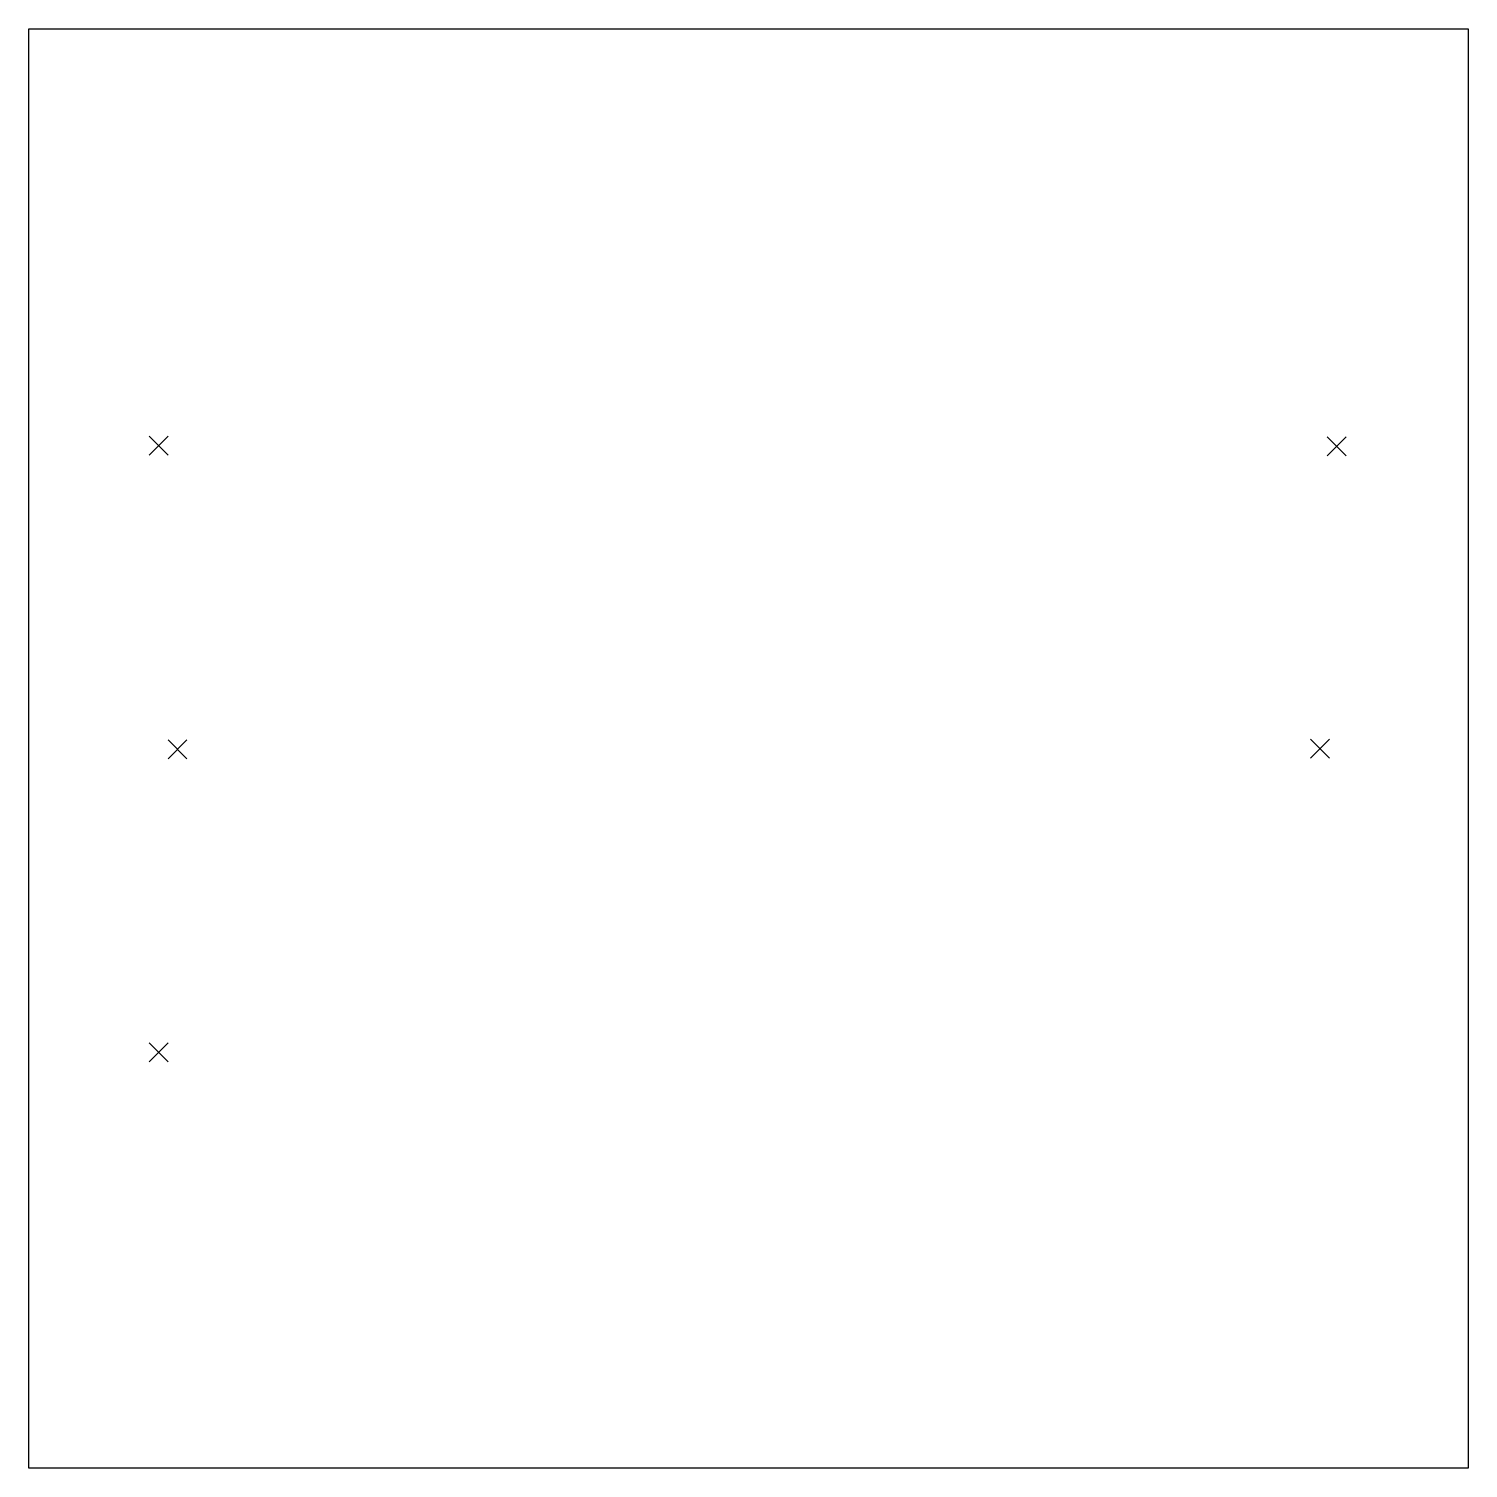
# Model space of a CAD drawing. Extents: x 8 to 223, y 7 to 223.
import ezdxf

# ---------------------------------------------------------------- set-up
doc = ezdxf.new("R2010")
doc.units = 0
doc.layers.get('0').update_dxf_attribs({"linetype": 'CONTINUOUS'})

msp = doc.modelspace()

# ---------------------------------------------------------------- linework, layer by layer
at = {"color": 7}
msp.add_lwpolyline([(7.509144, 222.6427), (222.942224, 222.6427), (222.942224, 7.20962), (7.509144, 7.20962), (7.509144, 222.6427)], close=True, dxfattribs=at)
for points in [[(25.53968, 161.658421), (28.374328, 158.823781)], [(28.374328, 161.658421), (25.53968, 158.823781)], [(201.821072, 161.574811), (204.65572, 158.740171)], [(204.65572, 161.574811), (201.821072, 158.740171)], [(28.34646, 116.220481), (31.181108, 113.385841)], [(31.181108, 116.220481), (28.34646, 113.385841)], [(199.336296, 116.299308), (202.170944, 113.464668)], [(202.170944, 116.299308), (199.336296, 113.464668)], [(25.51181, 70.86615), (28.346458, 68.03151)], [(28.346458, 70.86615), (25.51181, 68.03151)]]:
    msp.add_lwpolyline(points, dxfattribs=at)

doc.saveas('drawing.dxf')
